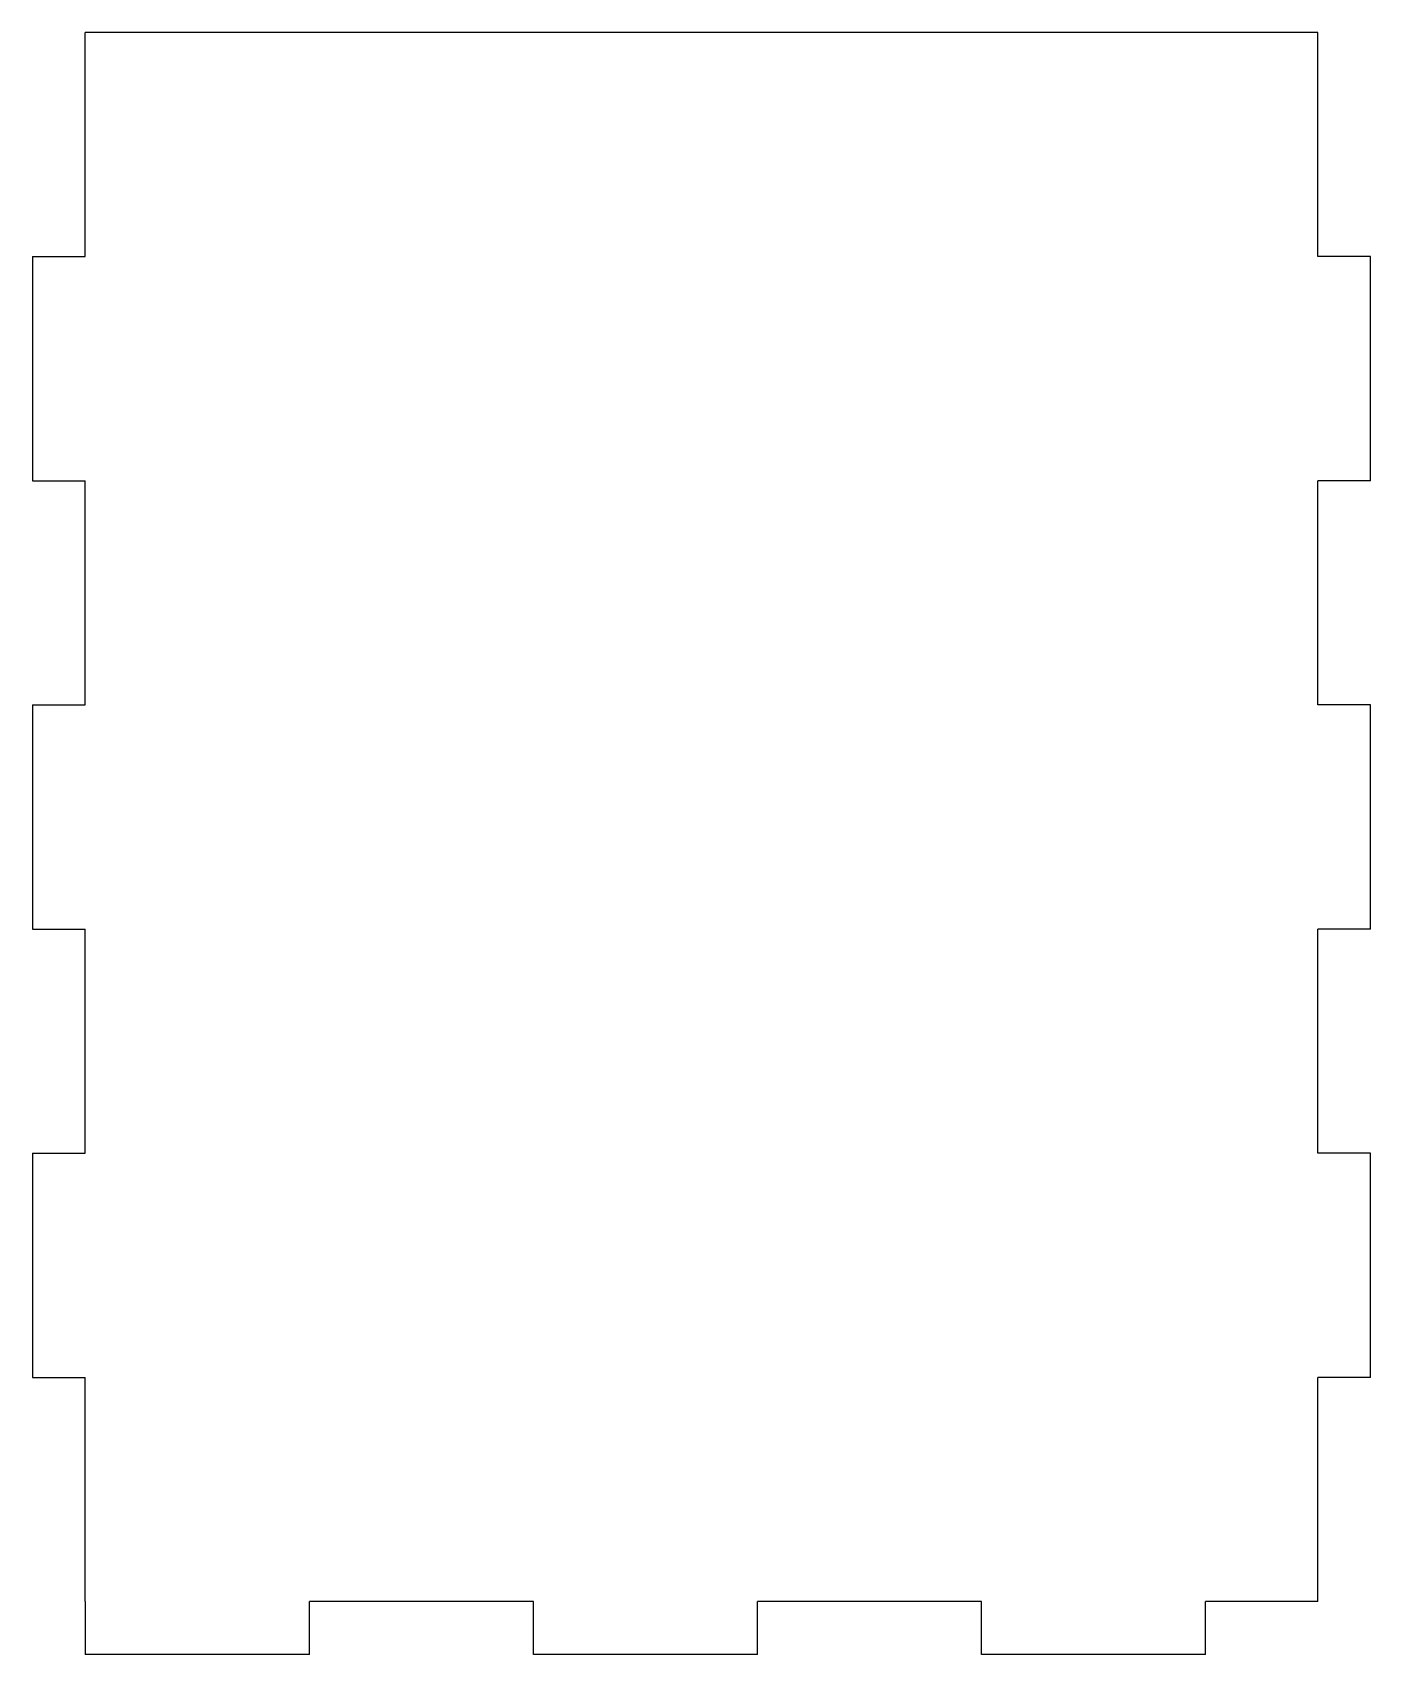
# Model space of a CAD drawing. Extents: x -1.49 to 1.49, y -1.87 to 1.75.
import ezdxf

# ---------------------------------------------------------------- set-up
doc = ezdxf.new("R2010")
doc.units = 0
doc.layers.add('VISIBLE', color=7, linetype='CONTINUOUS')

msp = doc.modelspace()

# ---------------------------------------------------------------- linework, layer by layer
at = {"layer": 'VISIBLE'}
for p, q in [((1.375, 1.75), (-1.375, 1.75)), ((-1.375, 1.25), (-1.375, 1.75)), ((1.375, 1.25), (1.375, 1.75)), ((-1.493, 1.25), (-1.493, 0.75)), ((-1.493, 1.25), (-1.375, 1.25)), ((1.493, 1.25), (1.375, 1.25)), ((1.493, 0.75), (1.493, 1.25)), ((-1.493, 0.75), (-1.375, 0.75)), ((-1.375, 0.25), (-1.375, 0.75)), ((1.493, 0.75), (1.375, 0.75)), ((1.375, 0.25), (1.375, 0.75)), ((-1.493, 0.25), (-1.375, 0.25)), ((-1.493, 0.25), (-1.493, -0.25)), ((1.493, 0.25), (1.375, 0.25)), ((1.493, -0.25), (1.493, 0.25)), ((-1.493, -0.25), (-1.375, -0.25)), ((-1.375, -0.75), (-1.375, -0.25)), ((1.493, -0.25), (1.375, -0.25)), ((1.375, -0.75), (1.375, -0.25)), ((-1.493, -0.75), (-1.375, -0.75)), ((-1.493, -0.75), (-1.493, -1.25)), ((1.493, -0.75), (1.375, -0.75)), ((1.493, -1.25), (1.493, -0.75)), ((-1.493, -1.25), (-1.375, -1.25)), ((-1.375, -1.75), (-1.375, -1.25)), ((1.375, -1.75), (1.375, -1.25)), ((1.493, -1.25), (1.375, -1.25)), ((-1.375, -1.75), (-1.375, -1.868)), ((-0.875, -1.868), (-0.875, -1.75)), ((-0.375, -1.75), (-0.875, -1.75)), ((-0.375, -1.868), (-0.375, -1.75)), ((0.125, -1.868), (0.125, -1.75)), ((0.625, -1.75), (0.125, -1.75)), ((0.625, -1.868), (0.625, -1.75)), ((1.375, -1.75), (1.125, -1.75)), ((1.125, -1.868), (1.125, -1.75)), ((-0.875, -1.868), (-1.375, -1.868)), ((0.125, -1.868), (-0.375, -1.868)), ((1.125, -1.868), (0.625, -1.868))]:
    msp.add_line(p, q, dxfattribs=at)

doc.saveas('drawing.dxf')
